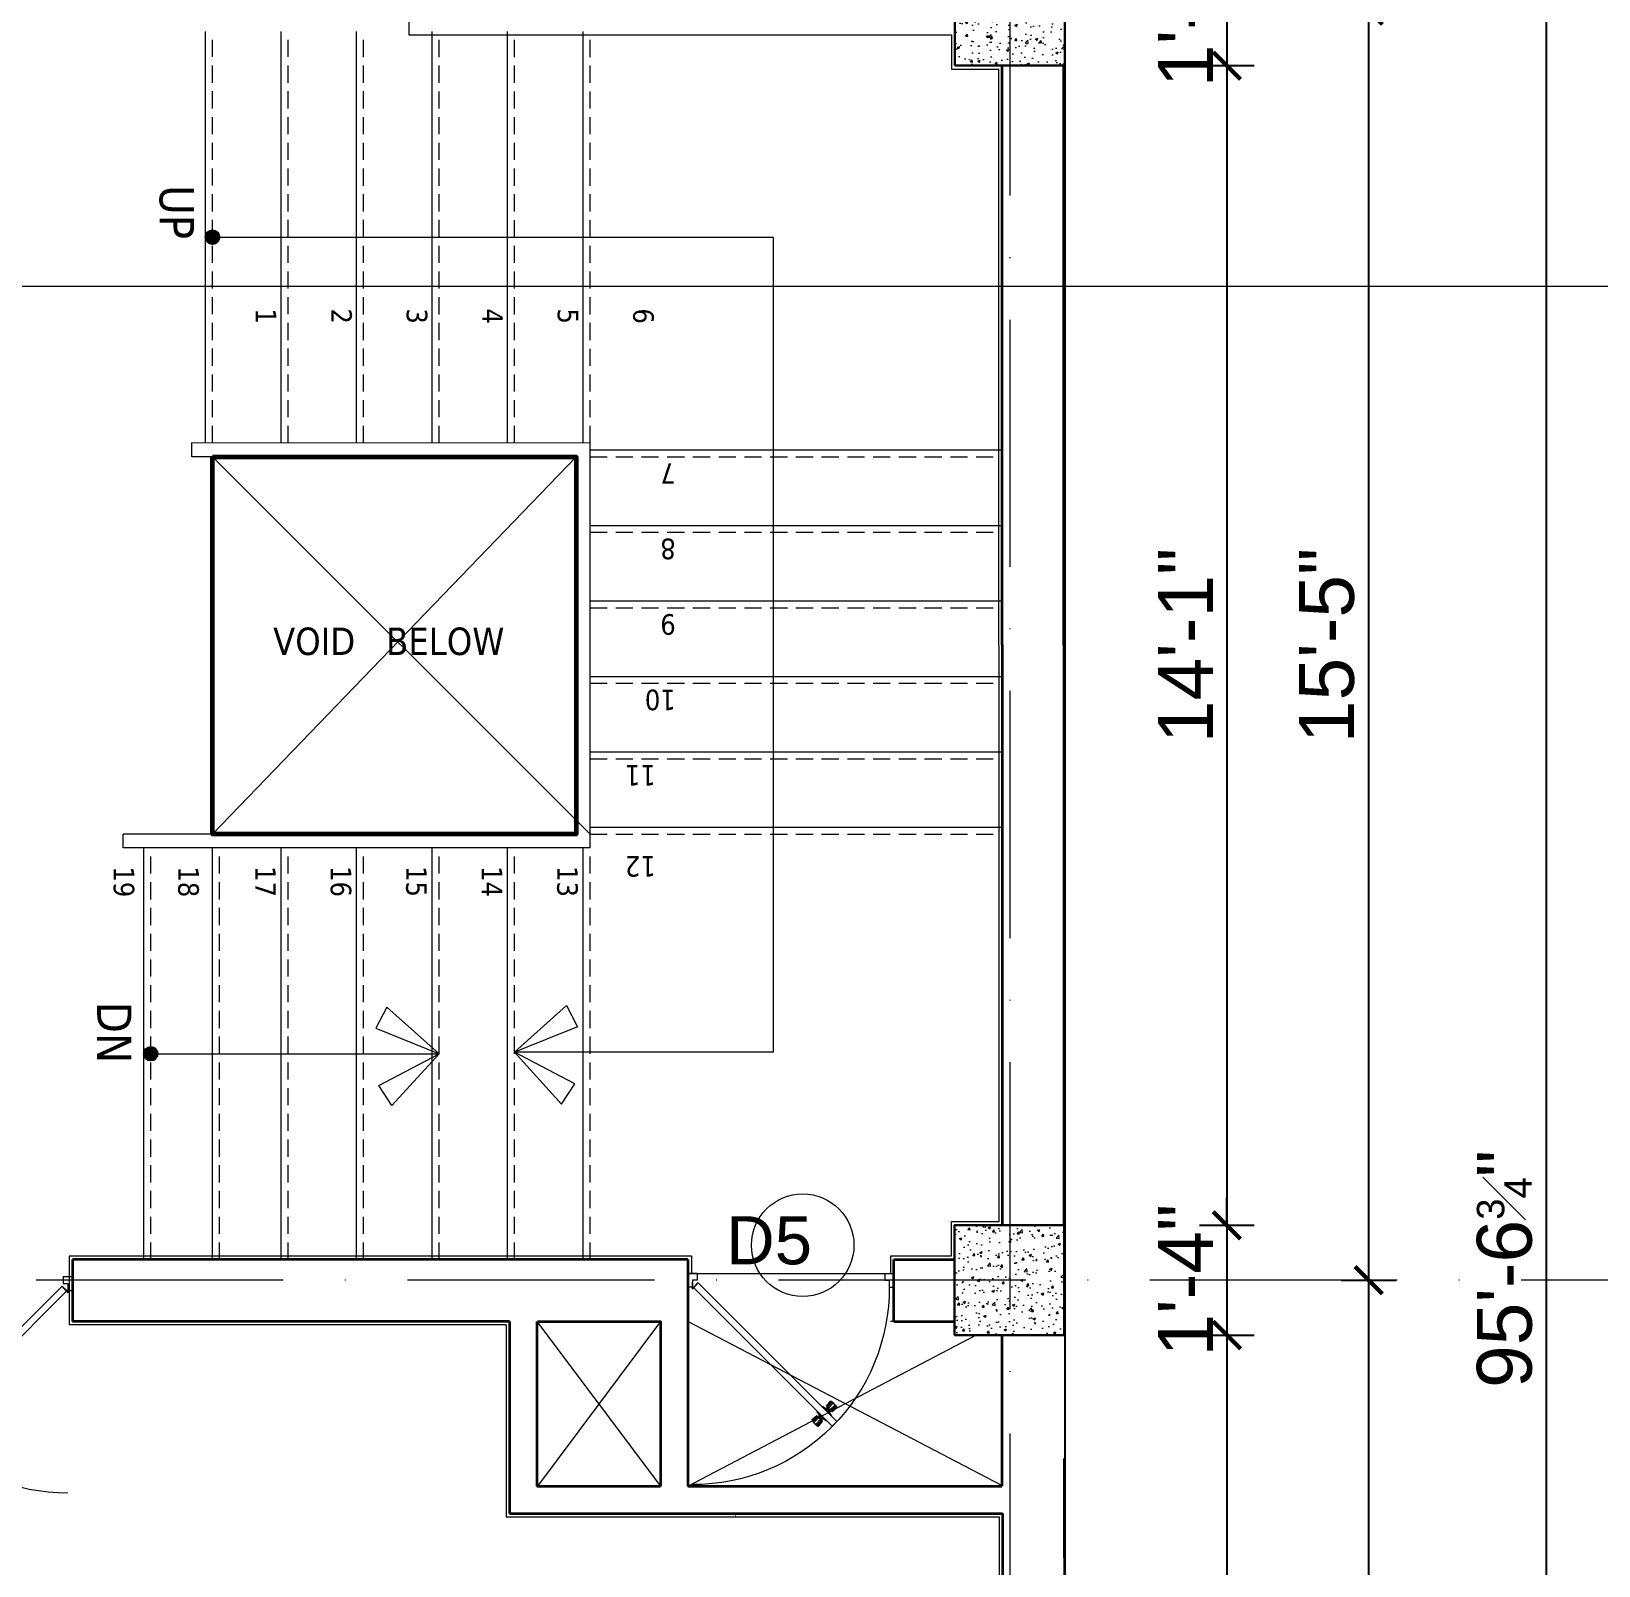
# Model space of a CAD drawing. Header units: inches. Extents: x 10755 to 33653, y -10992 to 10708.
# Drawn here: x 14086.9 to 14315.2, y 6625.2 to 6848.8 of the extents above; entities that cross this region are included whole.
import ezdxf

# ---------------------------------------------------------------- set-up
doc = ezdxf.new("R2010")
doc.units = ezdxf.units.IN
doc.header["$MEASUREMENT"] = 0
doc.linetypes.add('ACAD_ISO10W100', pattern=[18, 12, -3, 0, -3])
doc.linetypes.add('HIDDEN', pattern=[0.375, 0.25, -0.125])
for name, color, linetype, lineweight in [('arrow line', 54, 'Continuous', 9), ('centerline', 9, 'ACAD_ISO10W100', 5), ('col', 1, 'Continuous', 30), ('dim', 6, 'Continuous', 13), ('dimension center - 8', 134, 'Continuous', 13), ('dimension element- 8', 5, 'Continuous', 13), ('dimension inter - 8', 6, 'Continuous', 13), ('dimension overall - 8', 185, 'Continuous', 13), ('DIMINSION', 5, 'Continuous', 15), ('door', 15, 'Continuous', 18), ('hatch', 33, 'Continuous', 5), ('hatch 2', 8, 'Continuous', 13), ('hatch- rcc', 252, 'Continuous', 5), ('hatch1', 9, 'Continuous', 5), ('L1 furnitures', 252, 'Continuous', 9), ('Pillar', 11, 'Continuous', 25), ('PLASTER', 50, 'Continuous', 9), ('PUERTAS', 7, 'Continuous', 0), ('railing', 33, 'Continuous', 15), ('SECTION LINE1', 6, 'Continuous', 18), ('STAIRCASE', 143, 'Continuous', 15), ('title text 1', 113, 'Continuous', 25), ('tread hidden', 200, 'HIDDEN', 9), ('wall', 1, 'Continuous', 35)]:
    doc.layers.add(name, color=color, linetype=linetype, lineweight=lineweight)
doc.layers.get('dimension inter - 8').off()
doc.layers.get('DIMINSION').off()
doc.styles.add('Prajwal', font='stylu.ttf', dxfattribs={"height": 9})
doc.styles.get("Standard").update_dxf_attribs({"font": 'arial.ttf'})
doc.dimstyles.new('S8', dxfattribs={"dimscale": 8, "dimtxt": 1, "dimasz": 0.5, "dimexe": 0.5, "dimexo": 0.5, "dimgap": 0.25, "dimtad": 1, "dimzin": 3, "dimdsep": 46, "dimlunit": 4, "dimtxsty": 'Standard', "dimblk": 'ARCHTICK', "dimcen": 0, "dimclrd": 256, "dimclre": 256, "dimclrt": 6, "dimadec": 0, "dimazin": 0, "dimtfac": 0.5, "dimtix": 1, "dimtmove": 1, "dimatfit": 3, "dimfxl": 0.5, "dimfxlon": 1, "dimfrac": 1, "dimtolj": 1, "dimtzin": 0, "dimarcsym": 1})

# ---------------------------------------------------------------- blocks, each defined once
blk = doc.blocks.new('EWEWRTT')
at = {"layer": 'centerline', "ltscale": 3}
for p, q in [((176719.8, -3623.43), (176719.8, -4988.85)), ((176830.31, -4304.4), (176184.95, -4304.4))]:
    blk.add_line(p, q, dxfattribs=at)
blk = doc.blocks.new('ERWEWRTRT')
at = {"layer": 'SECTION LINE1', "linetype": 'Continuous', "ltscale": 30}
blk.add_line((176971.92, -4159.5), (177670.83, -4159.5), dxfattribs=at)
blk = doc.blocks.new('ETERWEWE')
at = {"layer": 'hatch- rcc', "linetype": 'Continuous', "ltscale": 30}
h = blk.add_hatch(dxfattribs=at)
h.set_pattern_fill('AR-CONC', color=256, scale=0.5, style=0)
h.set_pattern_definition([(50, (0, 0), (3.586300913, -0.313760675), [0.375, -4.125]), (355, (0, 0), (-0.69375667, 3.76096067), [0.3, -3.3]), (100.4514445, (0.299, -0.026), (2.89254423, 3.447199955), [0.31870096, -3.50571056]), (46.1842, (0, 1), (5.33620665, -0.8275964), [0.5625, -6.1875]), (96.6356355, (0.4447, 0.931), (4.67330973, 4.870593), [0.47805171, -5.2585688]), (351.184164, (0, 1), (4.67330973, 4.870593), [0.45, -4.95]), (21, (0.5, 0.75), (2.98453526, -2.013094453), [0.375, -4.125]), (326, (0.5, 0.75), (1.21657666, 3.625750225), [0.3, -3.3]), (71.4514447, (0.7487, 0.5822), (4.20111188, 1.612655764), [0.31870095, -3.50571056]), (37.5, (0, 0), (0.060799277, 1.664469269), [0, -3.26, 0, -3.35, 0, -3.3125]), (7.5, (0, 0), (1.315347687, 1.97205856), [0, -1.91, 0, -3.185, 0, -1.2625]), (327.5, (-1.115, 0), (2.669112181, -0.112774359), [0, -1.25, 0, -3.9, 0, -5.175]), (317.5, (-1.615, 0), (2.915930847, 0.50052491), [0, -1.625, 0, -2.59, 0, -3.675])])
h.paths.add_polyline_path([(159423.23, -3794.58), (159439.23, -3794.58), (159439.23, -3778.58), (159423.23, -3778.58)])
at = {"layer": 'col', "linetype": 'Continuous', "ltscale": 30}
blk.add_lwpolyline([(159423.23, -3794.58), (159423.23, -3778.58), (159439.23, -3778.58), (159439.23, -3794.58), (159423.23, -3794.58)], dxfattribs=at)
blk = doc.blocks.new('wewerrr')
at = {"layer": 'DIMINSION', "linetype": 'Continuous'}
for p in [(17288.57, -332.81), (17288.57, -332.81), (17288.49, -517.81), (17288.49, -517.81)]:
    blk.add_blockref('ETERWEWE', p, dxfattribs=at)
blk = doc.blocks.new('A$C03EF3246')
at = {"layer": 'arrow line'}
for q in [(-16.37, -1.02), (-1.99, -1.02)]:
    blk.add_line((-9.18, 6.21), q, dxfattribs=at)
for points in [[(-16.37, -1.02), (-13.34, -2.78), (-9.18, 6.21)], [(-1.99, -1.02), (-5.01, -2.78), (-9.18, 6.21)]]:
    blk.add_lwpolyline(points, dxfattribs=at)
blk = doc.blocks.new('2ft6in')
at = {"layer": 'PUERTAS', "color": 2}
for p, q in [((0.84, 2.1), (21.02, 22.28)), ((21.71, 21.6), (1.47, 1.37)), ((18.33, 21.76), (18.31, 21.77)), ((21.71, 21.6), (21.02, 22.28)), ((21.18, 18.9), (21.2, 18.89)), ((0, 2), (0, 0)), ((0.6, 2), (0, 2)), ((1.33, 0), (0, 0)), ((0.6, 1.26), (0.6, 2.04)), ((0.67, 1.26), (0.6, 1.26)), ((0.67, 1.26), (0.67, 2.01)), ((0.67, 1), (0.67, 1.26)), ((1.33, 1), (0.67, 1)), ((1.31, 1.53), (0.79, 2.06)), ((1.36, 1.58), (0.81, 2.12)), ((1.36, 1.58), (1.31, 1.53)), ((1.47, 1.37), (1.31, 1.53)), ((1.33, 0), (1.33, 1)), ((28.67, 0), (28.67, 1)), ((28.67, 1), (29.33, 1)), ((28.67, 0), (30, 0)), ((29.33, 1), (29.33, 2)), ((29.33, 2), (30, 2)), ((30, 0), (30, 2))]:
    blk.add_line(p, q, dxfattribs=at)
at = {"layer": 'PUERTAS', "color": 8}
for p, q in [((18.81, 20.78), (18.04, 21.4)), ((18.86, 20.83), (18.08, 21.46)), ((18.95, 20.92), (18.2, 21.58)), ((18.44, 21.9), (18.31, 21.77)), ((19.07, 21.03), (18.34, 21.72)), ((18.44, 21.9), (18.56, 22.02)), ((18.58, 22.01), (18.56, 22.02)), ((19.3, 21.26), (18.61, 22)), ((19.42, 21.38), (18.75, 22.14)), ((19.51, 21.48), (18.88, 22.26)), ((18.91, 20.27), (19.19, 20.69)), ((19.55, 21.53), (18.93, 22.3)), ((19.13, 20.8), (19.03, 20.9)), ((19.15, 20.82), (19.05, 20.92)), ((19.09, 20.44), (19.25, 20.76)), ((19.19, 20.87), (19.1, 20.96)), ((19.25, 20.93), (19.16, 21.02)), ((19.28, 20.63), (19.32, 20.83)), ((19.4, 21.08), (19.31, 21.17)), ((19.47, 21.15), (19.38, 21.24)), ((19.43, 20.78), (19.4, 20.9)), ((19.51, 21.19), (19.42, 21.28)), ((19.55, 20.91), (19.43, 20.94)), ((19.53, 21.21), (19.44, 21.3)), ((19.7, 21.06), (19.51, 21.01)), ((19.89, 21.24), (19.58, 21.08)), ((20.07, 21.42), (19.64, 21.15)), ((20.85, 20.64), (20.57, 20.22)), ((19.69, 19.49), (20.12, 19.76)), ((19.87, 19.67), (20.18, 19.83)), ((20.06, 19.85), (20.25, 19.9)), ((20.21, 20), (20.33, 19.97)), ((20.21, 19.38), (20.83, 18.61)), ((20.23, 19.7), (20.32, 19.61)), ((20.25, 19.72), (20.34, 19.63)), ((20.25, 19.43), (20.88, 18.65)), ((20.29, 19.76), (20.38, 19.67)), ((20.33, 20.13), (20.36, 20.01)), ((20.34, 19.53), (21, 18.77)), ((20.36, 19.83), (20.45, 19.74)), ((20.48, 20.28), (20.44, 20.08)), ((20.46, 19.64), (21.14, 18.91)), ((20.5, 19.98), (20.6, 19.89)), ((20.67, 20.47), (20.51, 20.15)), ((20.57, 20.04), (20.66, 19.95)), ((20.61, 20.09), (20.7, 19.99)), ((20.63, 20.11), (20.72, 20.01)), ((20.69, 19.87), (21.42, 19.19)), ((20.81, 19.99), (21.56, 19.33)), ((20.9, 20.08), (21.68, 19.45)), ((20.95, 20.13), (21.72, 19.51)), ((21.32, 19.01), (21.2, 18.89)), ((21.32, 19.01), (21.44, 19.14)), ((21.43, 19.15), (21.44, 19.14)), ((0, 0), (30, 0))]:
    blk.add_line(p, q, dxfattribs=at)
at = {"layer": 'PUERTAS', "color": 1}
for p, q in [((18.06, 21.44), (18.48, 21.86)), ((18.74, 20.79), (18.06, 21.34)), ((18.08, 21.51), (18.45, 21.88)), ((18.11, 21.49), (18.08, 21.51)), ((18.82, 22.25), (18.45, 21.88)), ((18.9, 22.28), (18.48, 21.86)), ((18.84, 22.23), (18.82, 22.25)), ((18.83, 20.8), (19.18, 21.15)), ((18.84, 20.21), (19.1, 20.6)), ((18.92, 20.89), (18.93, 20.88)), ((19.54, 21.59), (18.99, 22.27)), ((19.02, 20.88), (19.24, 21.1)), ((19.12, 20.8), (19.03, 20.89)), ((19.1, 20.7), (19.11, 20.69)), ((19.1, 20.6), (19.1, 20.6)), ((19.11, 20.79), (19.33, 21.01)), ((19.54, 21.5), (19.18, 21.15)), ((19.45, 21.31), (19.24, 21.1)), ((19.55, 21.22), (19.33, 21.01)), ((19.45, 21.41), (19.45, 21.41)), ((19.54, 21.22), (19.45, 21.31)), ((19.64, 21.23), (19.64, 21.23)), ((19.74, 21.24), (19.73, 21.23)), ((20.12, 21.49), (19.74, 21.24)), ((20.22, 21.48), (20.22, 21.49)), ((20.91, 20.7), (20.66, 20.31)), ((20.91, 20.8), (20.91, 20.79)), ((18.85, 20.11), (18.84, 20.12)), ((19.53, 19.43), (19.54, 19.42)), ((19.64, 19.42), (20.02, 19.67)), ((20.02, 19.67), (20.03, 19.68)), ((20.12, 19.68), (20.12, 19.68)), ((20.21, 19.69), (20.43, 19.9)), ((20.22, 19.41), (20.57, 19.76)), ((20.22, 19.69), (20.31, 19.6)), ((20.22, 19.32), (20.76, 18.64)), ((20.31, 19.6), (20.52, 19.81)), ((20.31, 19.5), (20.31, 19.5)), ((20.65, 20.12), (20.43, 19.9)), ((20.74, 20.03), (20.52, 19.81)), ((20.93, 20.11), (20.57, 19.76)), ((20.64, 20.11), (20.73, 20.02)), ((20.66, 20.31), (20.65, 20.31)), ((20.65, 20.21), (20.65, 20.22)), ((20.84, 20.02), (20.83, 20.03)), ((20.86, 18.63), (21.28, 19.05)), ((20.91, 18.68), (20.94, 18.66)), ((20.94, 18.66), (21.31, 19.03)), ((21.02, 20.12), (21.7, 19.57)), ((21.7, 19.47), (21.28, 19.05)), ((21.67, 19.4), (21.31, 19.03)), ((21.65, 19.42), (21.67, 19.4))]:
    blk.add_line(p, q, dxfattribs=at)
at = {"layer": 'PUERTAS', "color": 2}
for radius in [0.129, 0.0627]:
    blk.add_circle((0.68, 2.14), radius, dxfattribs=at)
at = {"layer": 'PUERTAS', "color": 8}
blk.add_arc((0.68, 2.14), 28.65, 359.7285, 90.0333, dxfattribs=at)
at = {"layer": 'PUERTAS', "color": 1}
for centre, start, end in [((18.78, 20.84), 231.0764, 315), ((18.94, 22.23), 38.9236, 135), ((18.97, 20.93), 225, 315), ((19.16, 20.74), 135, 219.7428), ((19.06, 20.65), 315, 39.7428), ((19.4, 21.36), 315, 45), ((19.49, 21.55), 315, 38.9236), ((19.6, 21.18), 50.2572, 135), ((19.68, 21.28), 230.2572, 315), ((20.17, 21.44), 45, 135), ((20.87, 20.75), 315, 45), ((18.89, 20.16), 135, 225), ((19.59, 19.47), 225, 315), ((20.07, 19.63), 50.2572, 135), ((20.16, 19.73), 230.2572, 315), ((20.27, 19.36), 135, 218.9236), ((20.35, 19.55), 135, 225), ((20.7, 20.26), 135, 219.7428), ((20.6, 20.17), 315, 39.7428), ((20.78, 19.98), 45, 135), ((20.82, 18.68), 218.9236, 315), ((20.98, 20.07), 51.0764, 135), ((21.65, 19.52), 315, 51.0764)]:
    blk.add_arc(centre, 0.0667, start, end, dxfattribs=at)
blk = doc.blocks.new('AEYRRR')
at = {"layer": 'door', "color": 2}
for p, q in [((190590.62, 10549.99), (190611.32, 10570.69)), ((190612.02, 10569.98), (190611.32, 10570.69)), ((190627.5, 10569.98), (190628.2, 10570.69)), ((190648.9, 10549.99), (190628.2, 10570.69)), ((190612.02, 10569.98), (190591.28, 10549.24)), ((190608.56, 10570.15), (190608.54, 10570.16)), ((190627.5, 10569.98), (190648.25, 10549.24)), ((190630.97, 10570.15), (190630.98, 10570.16)), ((190611.49, 10567.22), (190611.5, 10567.21)), ((190628.04, 10567.22), (190628.03, 10567.21)), ((190589.76, 10549.88), (190589.76, 10547.83)), ((190590.38, 10549.88), (190589.76, 10549.88)), ((190590.38, 10549.13), (190590.38, 10549.92)), ((190590.45, 10549.13), (190590.45, 10549.89)), ((190591.11, 10549.4), (190590.57, 10549.94)), ((190591.16, 10549.45), (190590.6, 10550.01)), ((190648.37, 10549.45), (190648.93, 10550.01)), ((190648.42, 10549.4), (190648.96, 10549.94)), ((190649.08, 10549.13), (190649.08, 10549.89)), ((190649.15, 10549.13), (190649.15, 10549.92)), ((190649.15, 10549.88), (190649.76, 10549.88)), ((190649.76, 10549.88), (190649.76, 10547.83)), ((190591.13, 10547.83), (190589.76, 10547.83)), ((190590.45, 10549.13), (190590.38, 10549.13)), ((190590.45, 10548.86), (190590.45, 10549.13)), ((190591.13, 10548.86), (190590.45, 10548.86)), ((190591.16, 10549.45), (190591.11, 10549.4)), ((190591.28, 10549.24), (190591.11, 10549.4)), ((190591.13, 10547.83), (190591.13, 10548.86)), ((190648.25, 10549.24), (190648.42, 10549.4)), ((190648.37, 10549.45), (190648.42, 10549.4)), ((190648.4, 10547.83), (190648.4, 10548.86)), ((190648.4, 10548.86), (190649.08, 10548.86)), ((190648.4, 10547.83), (190649.76, 10547.83)), ((190649.08, 10548.86), (190649.08, 10549.13)), ((190649.08, 10549.13), (190649.15, 10549.13))]:
    blk.add_line(p, q, dxfattribs=at)
at = {"layer": 'door', "color": 8}
for p, q in [((190608.67, 10570.29), (190608.8, 10570.42)), ((190608.81, 10570.4), (190608.8, 10570.42)), ((190609.55, 10569.64), (190608.85, 10570.39)), ((190609.67, 10569.76), (190609, 10570.53)), ((190609.77, 10569.86), (190609.12, 10570.66)), ((190609.81, 10569.91), (190609.18, 10570.7)), ((190629.71, 10569.91), (190630.35, 10570.7)), ((190629.76, 10569.86), (190630.41, 10570.66)), ((190629.85, 10569.76), (190630.53, 10570.53)), ((190629.97, 10569.64), (190630.68, 10570.39)), ((190630.71, 10570.4), (190630.73, 10570.42)), ((190630.86, 10570.29), (190630.73, 10570.42)), ((190609.05, 10569.15), (190608.26, 10569.78)), ((190609.1, 10569.19), (190608.3, 10569.84)), ((190609.2, 10569.29), (190608.43, 10569.96)), ((190608.67, 10570.29), (190608.54, 10570.16)), ((190609.32, 10569.4), (190608.57, 10570.11)), ((190609.16, 10568.62), (190609.44, 10569.06)), ((190609.38, 10569.17), (190609.28, 10569.26)), ((190609.4, 10569.19), (190609.3, 10569.28)), ((190609.34, 10568.8), (190609.51, 10569.12)), ((190609.44, 10569.23), (190609.35, 10569.33)), ((190609.51, 10569.3), (190609.41, 10569.39)), ((190609.53, 10568.99), (190609.58, 10569.19)), ((190609.66, 10569.45), (190609.57, 10569.55)), ((190609.73, 10569.52), (190609.63, 10569.61)), ((190609.69, 10569.15), (190609.65, 10569.27)), ((190609.77, 10569.56), (190609.68, 10569.66)), ((190609.81, 10569.27), (190609.69, 10569.31)), ((190609.79, 10569.58), (190609.7, 10569.68)), ((190609.97, 10569.43), (190609.77, 10569.38)), ((190610.16, 10569.62), (190609.84, 10569.45)), ((190610.34, 10569.8), (190609.9, 10569.52)), ((190609.96, 10567.82), (190610.39, 10568.1)), ((190610.14, 10568), (190610.46, 10568.17)), ((190610.33, 10568.19), (190610.53, 10568.24)), ((190610.48, 10568.35), (190610.61, 10568.32)), ((190610.53, 10568.06), (190610.62, 10567.96)), ((190610.57, 10568.1), (190610.67, 10568.01)), ((190610.61, 10568.48), (190610.64, 10568.35)), ((190610.64, 10568.17), (190610.73, 10568.08)), ((190610.77, 10568.63), (190610.72, 10568.43)), ((190610.96, 10568.82), (190610.79, 10568.5)), ((190610.79, 10568.32), (190610.89, 10568.23)), ((190611.14, 10569), (190610.86, 10568.57)), ((190610.86, 10568.39), (190610.95, 10568.29)), ((190610.9, 10568.43), (190611, 10568.34)), ((190610.92, 10568.45), (190611.02, 10568.36)), ((190610.98, 10568.21), (190611.73, 10567.51)), ((190611.1, 10568.34), (190611.87, 10567.66)), ((190611.2, 10568.43), (190612, 10567.78)), ((190611.25, 10568.48), (190612.04, 10567.84)), ((190628.28, 10568.48), (190627.49, 10567.84)), ((190628.33, 10568.43), (190627.53, 10567.78)), ((190628.43, 10568.34), (190627.65, 10567.66)), ((190628.55, 10568.21), (190627.8, 10567.51)), ((190628.39, 10569), (190628.67, 10568.57)), ((190628.61, 10568.45), (190628.51, 10568.36)), ((190628.63, 10568.43), (190628.53, 10568.34)), ((190628.57, 10568.82), (190628.73, 10568.5)), ((190628.67, 10568.39), (190628.57, 10568.29)), ((190628.74, 10568.32), (190628.64, 10568.23)), ((190628.76, 10568.63), (190628.81, 10568.43)), ((190628.89, 10568.17), (190628.79, 10568.08)), ((190628.96, 10568.1), (190628.86, 10568.01)), ((190628.91, 10568.48), (190628.88, 10568.35)), ((190629, 10568.06), (190628.91, 10567.96)), ((190629.04, 10568.35), (190628.92, 10568.32)), ((190629.2, 10568.19), (190629, 10568.24)), ((190629.39, 10568), (190629.07, 10568.17)), ((190629.57, 10567.82), (190629.13, 10568.1)), ((190629.19, 10569.8), (190629.62, 10569.52)), ((190629.37, 10569.62), (190629.69, 10569.45)), ((190629.56, 10569.43), (190629.76, 10569.38)), ((190629.71, 10569.27), (190629.84, 10569.31)), ((190629.73, 10569.58), (190629.83, 10569.68)), ((190629.76, 10569.56), (190629.85, 10569.66)), ((190629.8, 10569.52), (190629.89, 10569.61)), ((190629.84, 10569.15), (190629.87, 10569.27)), ((190629.87, 10569.45), (190629.96, 10569.55)), ((190630, 10568.99), (190629.95, 10569.19)), ((190630.02, 10569.3), (190630.11, 10569.39)), ((190630.19, 10568.8), (190630.02, 10569.12)), ((190630.09, 10569.23), (190630.18, 10569.33)), ((190630.37, 10568.62), (190630.09, 10569.06)), ((190630.13, 10569.19), (190630.22, 10569.28)), ((190630.15, 10569.17), (190630.25, 10569.26)), ((190630.21, 10569.4), (190630.96, 10570.11)), ((190630.33, 10569.29), (190631.1, 10569.96)), ((190630.42, 10569.19), (190631.23, 10569.84)), ((190630.48, 10569.15), (190631.27, 10569.78)), ((190630.86, 10570.29), (190630.98, 10570.16)), ((190610.48, 10567.71), (190611.12, 10566.92)), ((190610.51, 10568.04), (190610.6, 10567.94)), ((190610.53, 10567.76), (190611.18, 10566.96)), ((190610.62, 10567.86), (190611.3, 10567.09)), ((190610.74, 10567.98), (190611.45, 10567.23)), ((190611.63, 10567.33), (190611.5, 10567.21)), ((190611.63, 10567.33), (190611.75, 10567.46)), ((190611.74, 10567.47), (190611.75, 10567.46)), ((190627.79, 10567.47), (190627.77, 10567.46)), ((190627.9, 10567.33), (190627.77, 10567.46)), ((190627.9, 10567.33), (190628.03, 10567.21)), ((190628.78, 10567.98), (190628.08, 10567.23)), ((190628.9, 10567.86), (190628.22, 10567.09)), ((190629, 10567.76), (190628.35, 10566.96)), ((190629.04, 10567.71), (190628.41, 10566.92)), ((190629.02, 10568.04), (190628.93, 10567.94))]:
    blk.add_line(p, q, dxfattribs=at)
at = {"layer": 'door', "color": 1}
for p, q in [((190609.06, 10570.65), (190608.69, 10570.27)), ((190609.14, 10570.68), (190608.71, 10570.25)), ((190609.09, 10570.63), (190609.06, 10570.65)), ((190609.8, 10569.98), (190609.24, 10570.67)), ((190629.72, 10569.98), (190630.29, 10570.67)), ((190630.39, 10570.68), (190630.82, 10570.25)), ((190630.44, 10570.63), (190630.46, 10570.65)), ((190630.46, 10570.65), (190630.84, 10570.27)), ((190608.28, 10569.82), (190608.71, 10570.25)), ((190608.98, 10569.16), (190608.29, 10569.72)), ((190608.31, 10569.9), (190608.69, 10570.27)), ((190608.33, 10569.87), (190608.31, 10569.9)), ((190609.07, 10569.16), (190609.44, 10569.52)), ((190609.09, 10568.56), (190609.35, 10568.96)), ((190609.09, 10568.46), (190609.09, 10568.46)), ((190609.17, 10569.25), (190609.17, 10569.25)), ((190609.27, 10569.25), (190609.49, 10569.47)), ((190609.37, 10569.16), (190609.27, 10569.26)), ((190609.35, 10568.96), (190609.35, 10568.96)), ((190609.36, 10569.15), (190609.59, 10569.37)), ((190609.36, 10569.06), (190609.36, 10569.05)), ((190609.8, 10569.89), (190609.44, 10569.52)), ((190609.71, 10569.69), (190609.49, 10569.47)), ((190609.81, 10569.6), (190609.59, 10569.37)), ((190609.8, 10569.59), (190609.7, 10569.69)), ((190609.71, 10569.79), (190609.71, 10569.79)), ((190609.9, 10569.6), (190609.91, 10569.6)), ((190610.4, 10569.87), (190610, 10569.61)), ((190610, 10569.61), (190610, 10569.61)), ((190610.49, 10568.02), (190610.71, 10568.25)), ((190610.5, 10569.87), (190610.5, 10569.87)), ((190610.5, 10567.73), (190610.86, 10568.1)), ((190610.59, 10567.93), (190610.81, 10568.15)), ((190610.94, 10568.47), (190610.71, 10568.25)), ((190611.03, 10568.37), (190610.81, 10568.15)), ((190611.23, 10568.46), (190610.86, 10568.1)), ((190610.93, 10568.46), (190611.02, 10568.37)), ((190610.95, 10568.66), (190610.94, 10568.66)), ((190610.94, 10568.56), (190610.94, 10568.57)), ((190611.21, 10569.06), (190610.95, 10568.66)), ((190611.13, 10568.37), (190611.13, 10568.37)), ((190611.2, 10569.16), (190611.21, 10569.16)), ((190611.32, 10568.46), (190612.01, 10567.9)), ((190628.21, 10568.46), (190627.52, 10567.9)), ((190628.3, 10568.46), (190628.66, 10568.1)), ((190628.32, 10569.16), (190628.32, 10569.16)), ((190628.32, 10569.06), (190628.58, 10568.66)), ((190628.4, 10568.37), (190628.4, 10568.37)), ((190628.6, 10568.46), (190628.5, 10568.37)), ((190628.5, 10568.37), (190628.72, 10568.15)), ((190628.58, 10568.66), (190628.58, 10568.66)), ((190628.58, 10568.56), (190628.59, 10568.57)), ((190628.59, 10568.47), (190628.81, 10568.25)), ((190629.03, 10567.73), (190628.66, 10568.1)), ((190628.94, 10567.93), (190628.72, 10568.15)), ((190629.04, 10568.02), (190628.81, 10568.25)), ((190629.02, 10569.87), (190629.03, 10569.87)), ((190629.13, 10569.87), (190629.52, 10569.61)), ((190629.52, 10569.61), (190629.53, 10569.61)), ((190629.63, 10569.6), (190629.62, 10569.6)), ((190629.72, 10569.6), (190629.94, 10569.37)), ((190629.73, 10569.89), (190630.09, 10569.52)), ((190629.73, 10569.59), (190629.82, 10569.69)), ((190629.82, 10569.79), (190629.82, 10569.79)), ((190629.82, 10569.69), (190630.04, 10569.47)), ((190630.17, 10569.15), (190629.94, 10569.37)), ((190630.26, 10569.25), (190630.04, 10569.47)), ((190630.45, 10569.16), (190630.09, 10569.52)), ((190630.16, 10569.16), (190630.25, 10569.26)), ((190630.17, 10569.06), (190630.17, 10569.05)), ((190630.18, 10568.96), (190630.17, 10568.96)), ((190630.44, 10568.56), (190630.18, 10568.96)), ((190630.36, 10569.25), (190630.36, 10569.25)), ((190630.43, 10568.46), (190630.44, 10568.46)), ((190630.55, 10569.16), (190631.24, 10569.72)), ((190631.25, 10569.82), (190630.82, 10570.25)), ((190631.22, 10569.9), (190630.84, 10570.27)), ((190631.19, 10569.87), (190631.22, 10569.9)), ((190609.8, 10567.76), (190609.8, 10567.75)), ((190609.9, 10567.75), (190610.3, 10568.01)), ((190610.3, 10568.01), (190610.3, 10568.02)), ((190610.4, 10568.02), (190610.39, 10568.02)), ((190610.5, 10568.03), (190610.59, 10567.94)), ((190610.5, 10567.64), (190611.06, 10566.95)), ((190610.59, 10567.83), (190610.59, 10567.83)), ((190611.16, 10566.94), (190611.59, 10567.37)), ((190611.21, 10566.99), (190611.24, 10566.97)), ((190611.24, 10566.97), (190611.61, 10567.35)), ((190612.02, 10567.8), (190611.59, 10567.37)), ((190611.99, 10567.72), (190611.61, 10567.35)), ((190611.97, 10567.75), (190611.99, 10567.72)), ((190627.51, 10567.8), (190627.94, 10567.37)), ((190627.56, 10567.75), (190627.54, 10567.72)), ((190627.54, 10567.72), (190627.91, 10567.35)), ((190628.29, 10566.97), (190627.91, 10567.35)), ((190628.37, 10566.94), (190627.94, 10567.37)), ((190628.32, 10566.99), (190628.29, 10566.97)), ((190629.03, 10567.64), (190628.47, 10566.95)), ((190629.03, 10568.03), (190628.93, 10567.94)), ((190628.93, 10567.83), (190628.94, 10567.83)), ((190629.13, 10568.02), (190629.13, 10568.02)), ((190629.23, 10568.01), (190629.23, 10568.02)), ((190629.63, 10567.75), (190629.23, 10568.01)), ((190629.73, 10567.76), (190629.72, 10567.75))]:
    blk.add_line(p, q, dxfattribs=at)
at = {"layer": 'door', "color": 2}
for centre, radius in [((190590.46, 10550.02), 0.133), ((190590.46, 10550.02), 0.0643), ((190649.06, 10550.02), 0.133), ((190649.06, 10550.02), 0.0643)]:
    blk.add_circle(centre, radius, dxfattribs=at)
at = {"layer": 'door', "color": 8}
for centre, start, end in [((190590.46, 10550.02), 4.2752, 90.0333), ((190649.06, 10550.02), 89.9667, 175.7248)]:
    blk.add_arc(centre, 29.38, start, end, dxfattribs=at)
at = {"layer": 'door', "color": 1}
for centre, start, end in [((190609.19, 10570.63), 38.9236, 135), ((190630.34, 10570.63), 45, 141.0764), ((190609.02, 10569.21), 231.0764, 315), ((190609.14, 10568.51), 135, 225), ((190609.22, 10569.3), 225, 315), ((190609.41, 10569.1), 135, 219.7428), ((190609.31, 10569.01), 315, 39.7428), ((190609.66, 10569.74), 315, 45), ((190609.75, 10569.94), 315, 38.9236), ((190609.86, 10569.55), 50.2572, 135), ((190609.95, 10569.65), 230.2572, 315), ((190610.45, 10569.82), 45, 135), ((190610.99, 10568.61), 135, 219.7428), ((190610.89, 10568.52), 315, 39.7428), ((190611.08, 10568.32), 45, 135), ((190611.16, 10569.11), 315, 45), ((190611.27, 10568.41), 51.0764, 135), ((190628.25, 10568.41), 45, 128.9236), ((190628.36, 10569.11), 135, 225), ((190628.45, 10568.32), 45, 135), ((190628.64, 10568.52), 140.2572, 225), ((190628.53, 10568.61), 320.2572, 45), ((190629.08, 10569.82), 45, 135), ((190629.58, 10569.65), 225, 309.7428), ((190629.67, 10569.55), 45, 129.7428), ((190629.78, 10569.94), 141.0764, 225), ((190629.87, 10569.74), 135, 225), ((190630.22, 10569.01), 140.2572, 225), ((190630.12, 10569.1), 320.2572, 45), ((190630.31, 10569.3), 225, 315), ((190630.39, 10568.51), 315, 45), ((190630.5, 10569.21), 225, 308.9236), ((190609.85, 10567.8), 225, 315), ((190610.35, 10567.97), 50.2572, 135), ((190610.44, 10568.07), 230.2572, 315), ((190610.55, 10567.69), 135, 218.9236), ((190610.64, 10567.88), 135, 225), ((190611.11, 10566.99), 218.9236, 315), ((190611.97, 10567.85), 315, 51.0764), ((190627.56, 10567.85), 128.9236, 225), ((190628.42, 10566.99), 225, 321.0764), ((190628.89, 10567.88), 315, 45), ((190628.98, 10567.69), 321.0764, 45), ((190629.09, 10568.07), 225, 309.7428), ((190629.18, 10567.97), 45, 129.7428), ((190629.68, 10567.8), 225, 315)]:
    blk.add_arc(centre, 0.0684, start, end, dxfattribs=at)
blk = doc.blocks.new('2')
at = {"layer": 'PLASTER'}
for p, q in [((14227.89, 6675.32), (14227.85, 6843.32)), ((14092.4, 6670.31), (14092.4, 6660.31)), ((14183.07, 6670.31), (14092.4, 6670.31)), ((14183.07, 6670.31), (14183.07, 6667.82)), ((14156.07, 6660.31), (14092.4, 6660.31)), ((14156.07, 6660.31), (14156.07, 6632.32)), ((14212.57, 6660.82), (14212.07, 6660.82)), ((14156.07, 6632.32), (14227.9, 6632.32)), ((14227.9, 6632.32), (14227.96, 6435.32))]:
    blk.add_line(p, q, dxfattribs=at)
for points in [[(14151.38, 6868.57), (14141.88, 6868.57), (14141.88, 6848.32), (14220.96, 6848.32), (14220.96, 6843.32), (14227.85, 6843.32)], [(14227.89, 6675.32), (14220.89, 6675.32), (14220.89, 6670.32), (14212.07, 6670.32), (14212.07, 6667.82)]]:
    blk.add_lwpolyline(points, dxfattribs=at)
blk = doc.blocks.new('_ArchTick')
at = {"color": 0, "const_width": 0.15}
blk.add_lwpolyline([(-0.5, -0.5), (0.5, 0.5)], dxfattribs=at)
blk = doc.blocks.new('*D668')
at = {"layer": 'Defpoints', "color": 0, "transparency": 16777216}
for p in [(14237.46, 6859.82), (14237.46, 6843.82), (14261.08, 6843.82)]:
    blk.add_point(p, dxfattribs=at)
at = {"layer": 'dimension element- 8', "lineweight": -2, "transparency": 16777216}
for p, q in [((14261.08, 6859.82), (14261.08, 6863.82)), ((14257.08, 6859.82), (14265.08, 6859.82)), ((14261.08, 6859.82), (14261.08, 6843.82)), ((14257.08, 6843.82), (14265.08, 6843.82)), ((14261.08, 6843.82), (14261.08, 6839.82))]:
    blk.add_line(p, q, dxfattribs=at)
at = {"layer": 'dimension element- 8', "lineweight": -2, "transparency": 16777216, "xscale": 4, "yscale": 4, "zscale": 4}
for p, rotation in [((14261.08, 6859.82), 270), ((14261.08, 6843.82), 90)]:
    blk.add_blockref('_ArchTick', p, dxfattribs=dict(at, rotation=rotation))
at = {"layer": 'dimension element- 8', "color": 6, "transparency": 16777216, "insert": (14255.07, 6851.82), "char_height": 8, "attachment_point": 5, "rotation": 90}
blk.add_mtext('\\A1;1\'-4"', dxfattribs=at)
blk = doc.blocks.new('*D669')
at = {"layer": 'Defpoints', "color": 0, "transparency": 16777216}
for p in [(14237.46, 6843.82), (14237.39, 6674.82), (14261.08, 6674.82)]:
    blk.add_point(p, dxfattribs=at)
at = {"layer": 'dimension element- 8', "lineweight": -2, "transparency": 16777216}
for p, q in [((14257.08, 6843.82), (14265.08, 6843.82)), ((14261.08, 6843.82), (14261.08, 6674.82)), ((14257.08, 6674.82), (14265.08, 6674.82))]:
    blk.add_line(p, q, dxfattribs=at)
at = {"layer": 'dimension element- 8', "lineweight": -2, "transparency": 16777216, "xscale": 4, "yscale": 4, "zscale": 4}
for p, rotation in [((14261.08, 6843.82), 90), ((14261.08, 6674.82), 270)]:
    blk.add_blockref('_ArchTick', p, dxfattribs=dict(at, rotation=rotation))
at = {"layer": 'dimension element- 8', "color": 6, "transparency": 16777216, "insert": (14255.07, 6759.32), "char_height": 8, "attachment_point": 5, "rotation": 90}
blk.add_mtext('\\A1;14\'-1"', dxfattribs=at)
blk = doc.blocks.new('*D670')
at = {"layer": 'Defpoints', "color": 0, "transparency": 16777216}
for p in [(14237.39, 6674.82), (14237.39, 6658.82), (14261.08, 6658.82)]:
    blk.add_point(p, dxfattribs=at)
at = {"layer": 'dimension element- 8', "lineweight": -2, "transparency": 16777216}
for p, q in [((14261.08, 6674.82), (14261.08, 6678.82)), ((14257.08, 6674.82), (14265.08, 6674.82)), ((14261.08, 6674.82), (14261.08, 6658.82)), ((14257.08, 6658.82), (14265.08, 6658.82)), ((14261.08, 6658.82), (14261.08, 6654.82))]:
    blk.add_line(p, q, dxfattribs=at)
at = {"layer": 'dimension element- 8', "lineweight": -2, "transparency": 16777216, "xscale": 4, "yscale": 4, "zscale": 4}
for p, rotation in [((14261.08, 6674.82), 270), ((14261.08, 6658.82), 90)]:
    blk.add_blockref('_ArchTick', p, dxfattribs=dict(at, rotation=rotation))
at = {"layer": 'dimension element- 8', "color": 6, "transparency": 16777216, "insert": (14255.07, 6666.82), "char_height": 8, "attachment_point": 5, "rotation": 90}
blk.add_mtext('\\A1;1\'-4"', dxfattribs=at)
blk = doc.blocks.new('*D671')
at = {"layer": 'Defpoints', "color": 0, "transparency": 16777216}
for p in [(14237.39, 6658.82), (14237.46, 6434.82), (14261.08, 6434.82)]:
    blk.add_point(p, dxfattribs=at)
at = {"layer": 'dimension element- 8', "lineweight": -2, "transparency": 16777216}
for p, q in [((14257.08, 6658.82), (14265.08, 6658.82)), ((14261.08, 6658.82), (14261.08, 6434.82)), ((14257.08, 6434.82), (14265.08, 6434.82))]:
    blk.add_line(p, q, dxfattribs=at)
at = {"layer": 'dimension element- 8', "lineweight": -2, "transparency": 16777216, "xscale": 4, "yscale": 4, "zscale": 4}
for p, rotation in [((14261.08, 6658.82), 90), ((14261.08, 6434.82), 270)]:
    blk.add_blockref('_ArchTick', p, dxfattribs=dict(at, rotation=rotation))
at = {"layer": 'dimension element- 8', "color": 6, "transparency": 16777216, "insert": (14255, 6546.82), "char_height": 8, "attachment_point": 5, "rotation": 90}
blk.add_mtext('\\A1;18\'-8"', dxfattribs=at)
blk = doc.blocks.new('*D1392')
at = {"layer": 'Defpoints', "color": 0, "transparency": 16777216}
for p in [(14240.43, 6851.82), (14240.43, 6666.82), (14281.74, 6666.82)]:
    blk.add_point(p, dxfattribs=at)
at = {"layer": 'dimension center - 8', "lineweight": -2, "transparency": 16777216}
for p, q in [((14277.74, 6851.82), (14285.74, 6851.82)), ((14281.74, 6851.82), (14281.74, 6666.82)), ((14277.74, 6666.82), (14285.74, 6666.82))]:
    blk.add_line(p, q, dxfattribs=at)
at = {"layer": 'dimension center - 8', "lineweight": -2, "transparency": 16777216, "xscale": 4, "yscale": 4, "zscale": 4}
for p, rotation in [((14281.74, 6851.82), 90), ((14281.74, 6666.82), 270)]:
    blk.add_blockref('_ArchTick', p, dxfattribs=dict(at, rotation=rotation))
at = {"layer": 'dimension center - 8', "color": 6, "transparency": 16777216, "insert": (14275.65, 6759.32), "char_height": 8, "attachment_point": 5, "rotation": 90}
blk.add_mtext('\\A1;15\'-5"', dxfattribs=at)
blk = doc.blocks.new('*D1393')
at = {"layer": 'Defpoints', "color": 0, "transparency": 16777216}
for p in [(14240.43, 6666.82), (14240.43, 6426.82), (14281.74, 6426.82)]:
    blk.add_point(p, dxfattribs=at)
at = {"layer": 'dimension center - 8', "lineweight": -2, "transparency": 16777216}
for p, q in [((14277.74, 6666.82), (14285.74, 6666.82)), ((14281.74, 6666.82), (14281.74, 6426.82)), ((14277.74, 6426.82), (14285.74, 6426.82))]:
    blk.add_line(p, q, dxfattribs=at)
at = {"layer": 'dimension center - 8', "lineweight": -2, "transparency": 16777216, "xscale": 4, "yscale": 4, "zscale": 4}
for p, rotation in [((14281.74, 6666.82), 90), ((14281.74, 6426.82), 270)]:
    blk.add_blockref('_ArchTick', p, dxfattribs=dict(at, rotation=rotation))
at = {"layer": 'dimension center - 8', "color": 6, "transparency": 16777216, "insert": (14275.65, 6546.82), "char_height": 8, "attachment_point": 5, "rotation": 90}
blk.add_mtext('\\A1;20\'-0"', dxfattribs=at)
blk = doc.blocks.new('*D1395')
at = {"layer": 'Defpoints', "color": 0, "transparency": 16777216}
for p in [(14237.47, 7241.82), (14307.67, 7241.82), (14237.46, 6095.11)]:
    blk.add_point(p, dxfattribs=at)
at = {"layer": 'dimension overall - 8', "lineweight": -2, "transparency": 16777216}
for p, q in [((14303.67, 7241.82), (14311.67, 7241.82)), ((14307.67, 6095.11), (14307.67, 7241.82)), ((14303.67, 6095.11), (14311.67, 6095.11))]:
    blk.add_line(p, q, dxfattribs=at)
at = {"layer": 'dimension overall - 8', "lineweight": -2, "transparency": 16777216, "xscale": 4, "yscale": 4, "zscale": 4}
for p, rotation in [((14307.67, 7241.82), 90), ((14307.67, 6095.11), 270)]:
    blk.add_blockref('_ArchTick', p, dxfattribs=dict(at, rotation=rotation))
at = {"layer": 'dimension overall - 8', "color": 6, "transparency": 16777216, "insert": (14301.56, 6668.46), "char_height": 8, "attachment_point": 5, "rotation": 90}
blk.add_mtext('\\A1;95\'-6{\\H0.500000x;\\S3#4;}"', dxfattribs=at)
blk = doc.blocks.new('*D3627')
at = {"layer": 'Defpoints', "color": 0, "transparency": 16777216}
for p in [(31969.25, 7241.82), (11281.95, 6632.82), (31991.14, 6632.82)]:
    blk.add_point(p, dxfattribs=at)
at = {"layer": 'dim', "lineweight": -2, "transparency": 16777216}
for p, q in [((31987.14, 7241.82), (31995.14, 7241.82)), ((31991.14, 7241.82), (31991.14, 6632.82)), ((31987.14, 6632.82), (31995.14, 6632.82))]:
    blk.add_line(p, q, dxfattribs=at)
at = {"layer": 'dim', "lineweight": -2, "transparency": 16777216, "xscale": 4, "yscale": 4, "zscale": 4}
for p, rotation in [((31991.14, 7241.82), 90), ((31991.14, 6632.82), 270)]:
    blk.add_blockref('_ArchTick', p, dxfattribs=dict(at, rotation=rotation))
at = {"layer": 'dim', "color": 6, "transparency": 16777216, "insert": (31985.05, 6937.32), "char_height": 8, "attachment_point": 5, "rotation": 90}
blk.add_mtext('\\A1;50\'-9"', dxfattribs=at)

msp = doc.modelspace()

# ---------------------------------------------------------------- hatches: boundary and pattern name
at = {"layer": 'Pillar', "ltscale": 100}
h = msp.add_hatch(color=256, dxfattribs=at)
edge = h.paths.add_edge_path()
edge.add_ellipse((14113.293, 6818.828), major_axis=(0.707, 0.707), ratio=1, start_angle=315, end_angle=495)
edge.add_ellipse((14113.293, 6818.828), major_axis=(0.707, 0.707), ratio=1, start_angle=135, end_angle=315)
h = msp.add_hatch(color=256, dxfattribs=at)
edge = h.paths.add_edge_path()
edge.add_ellipse((14113.293, 6818.826), major_axis=(0.707, 0.707), ratio=1, start_angle=135, end_angle=495)
h = msp.add_hatch(color=256, dxfattribs=at)
edge = h.paths.add_edge_path()
edge.add_ellipse((14104.293, 6699.821), major_axis=(0.707, 0.707), ratio=1, start_angle=315, end_angle=495)
edge.add_ellipse((14104.293, 6699.821), major_axis=(0.707, 0.707), ratio=1, start_angle=135, end_angle=315)
h = msp.add_hatch(color=256, dxfattribs=at)
edge = h.paths.add_edge_path()
edge.add_ellipse((14104.293, 6699.819), major_axis=(0.707, 0.707), ratio=1, start_angle=135, end_angle=495)

# ---------------------------------------------------------------- linework, layer by layer
msp.add_arc((14189.353, 6632.26), 0.198, 53.30244, 66.05626)
at = {"layer": 'arrow line'}
for p, q in [((14113.293, 6818.826), (14194.998, 6818.826)), ((14194.998, 6818.826), (14194.998, 6700.047)), ((14104.293, 6699.819), (14146.293, 6699.819)), ((14194.998, 6700.047), (14157.293, 6700.047))]:
    msp.add_line(p, q, dxfattribs=at)
at = {"layer": 'Defpoints'}
msp.add_lwpolyline([(13819.518, 7285.819), (14010.517, 7285.819), (14010.517, 7225.819), (14237.467, 7225.819), (14237.467, 7225.819), (14237.467, 6130.819), (13819.518, 6130.819), (13819.518, 7285.819)], dxfattribs=at)
at = {"layer": 'hatch', "linetype": 'Continuous', "ltscale": 30}
for p, q in [((14160.567, 6660.808), (14178.567, 6636.819)), ((14178.567, 6660.82), (14160.65, 6636.819)), ((14228.307, 6636.903), (14182.567, 6660.819)), ((14182.567, 6636.819), (14224.503, 6658.819))]:
    msp.add_line(p, q, dxfattribs=at)
at = {"layer": 'hatch 2', "ltscale": 30}
msp.add_circle((14199.281, 6671.92), 7.47, dxfattribs=at)
at = {"layer": 'hatch1', "linetype": 'Continuous', "ltscale": 30}
for p, q in [((14113.298, 6786.833), (14113.28, 6731.797)), ((14166.293, 6786.82), (14113.28, 6731.797)), ((14168.293, 6731.819), (14113.298, 6786.834))]:
    msp.add_line(p, q, dxfattribs=at)
at = {"layer": 'L1 furnitures', "color": 7, "linetype": 'Continuous', "ltscale": 30}
msp.add_line((14204.307, 6636.903), (14228.307, 6636.903), dxfattribs=at)
at = {"layer": 'Pillar', "ltscale": 100}
for centre in [(14113.293, 6818.826), (14104.293, 6699.819)]:
    msp.add_circle(centre, 1, dxfattribs=at)
at = {"layer": 'railing', "linetype": 'Continuous', "ltscale": 30}
for p, q in [((14110.293, 6786.834), (14110.293, 6788.834)), ((14168.293, 6788.819), (14110.293, 6788.834)), ((14166.293, 6786.819), (14110.293, 6786.834)), ((14166.293, 6731.819), (14166.293, 6786.819)), ((14168.293, 6729.819), (14168.293, 6788.819)), ((14166.293, 6731.819), (14100.293, 6731.819)), ((14100.293, 6729.819), (14100.293, 6731.819)), ((14168.293, 6729.819), (14100.293, 6729.819))]:
    msp.add_line(p, q, dxfattribs=at)
at = {"layer": 'STAIRCASE', "linetype": 'Continuous', "ltscale": 30}
for p, q in [((14112.293, 6788.833), (14112.293, 6848.819)), ((14123.293, 6788.83), (14123.293, 6848.819)), ((14134.293, 6788.827), (14134.293, 6848.819)), ((14145.293, 6788.825), (14145.293, 6848.819)), ((14156.293, 6788.822), (14156.293, 6848.819)), ((14167.293, 6788.819), (14167.293, 6848.819)), ((14157.293, 6786.82), (14157.293, 6786.822)), ((14168.293, 6787.819), (14228.293, 6787.819)), ((14168.293, 6776.819), (14228.293, 6776.819)), ((14168.293, 6765.819), (14228.293, 6765.819)), ((14168.293, 6754.819), (14228.293, 6754.819)), ((14168.293, 6743.819), (14228.293, 6743.819)), ((14113.293, 6731.81), (14113.293, 6731.82)), ((14124.293, 6731.819), (14124.293, 6731.82)), ((14135.293, 6731.819), (14135.293, 6731.82)), ((14146.293, 6731.819), (14146.293, 6731.82)), ((14157.293, 6731.819), (14157.293, 6731.82)), ((14168.293, 6732.819), (14228.293, 6732.819)), ((14103.293, 6669.819), (14103.293, 6729.819)), ((14113.293, 6669.819), (14113.293, 6729.819)), ((14123.293, 6669.819), (14123.293, 6729.819)), ((14134.293, 6669.819), (14134.293, 6729.819)), ((14145.293, 6669.819), (14145.293, 6729.819)), ((14156.293, 6669.819), (14156.293, 6729.819)), ((14167.293, 6669.819), (14167.293, 6729.819)), ((14167.491, 6669.819), (14167.57, 6669.819))]:
    msp.add_line(p, q, dxfattribs=at)
at = {"layer": 'tread hidden', "ltscale": 10}
for p, q in [((14113.293, 6788.833), (14113.293, 6848.819)), ((14124.293, 6788.83), (14124.293, 6848.819)), ((14135.293, 6788.827), (14135.293, 6848.819)), ((14146.293, 6788.825), (14146.293, 6848.819)), ((14157.293, 6788.822), (14157.293, 6848.819)), ((14168.293, 6788.819), (14168.293, 6848.819)), ((14168.293, 6786.819), (14228.293, 6786.819)), ((14168.293, 6775.819), (14228.293, 6775.819)), ((14168.293, 6764.819), (14228.293, 6764.819)), ((14168.293, 6753.819), (14228.293, 6753.819)), ((14168.293, 6742.819), (14228.293, 6742.819)), ((14168.293, 6731.819), (14228.293, 6731.819)), ((14104.293, 6669.819), (14104.293, 6729.819)), ((14114.293, 6669.819), (14114.293, 6729.819)), ((14124.293, 6669.819), (14124.293, 6729.819)), ((14135.293, 6669.819), (14135.293, 6729.819)), ((14146.293, 6669.819), (14146.293, 6729.819)), ((14157.293, 6669.819), (14157.293, 6729.819)), ((14168.293, 6669.819), (14168.293, 6729.819))]:
    msp.add_line(p, q, dxfattribs=at)
at = {"layer": 'wall', "linetype": 'Continuous', "ltscale": 30}
for p, q in [((14228.386, 6674.817), (14228.351, 6843.817)), ((14228.386, 6675.108), (14228.351, 6843.817)), ((14237.386, 6674.819), (14237.351, 6843.819)), ((14237.386, 6675.11), (14237.357, 6844.11)), ((14141.293, 6669.819), (14092.899, 6669.819)), ((14092.899, 6669.819), (14092.899, 6660.819)), ((14092.899, 6669.815), (14092.899, 6660.815)), ((14182.567, 6669.815), (14092.899, 6669.815)), ((14182.567, 6669.815), (14182.567, 6636.819)), ((14212.567, 6660.819), (14212.567, 6669.819)), ((14212.567, 6669.819), (14221.386, 6669.819)), ((14156.567, 6660.815), (14092.899, 6660.815)), ((14156.567, 6660.815), (14156.567, 6632.819)), ((14160.567, 6660.818), (14160.567, 6636.819)), ((14160.66, 6660.819), (14178.659, 6660.819)), ((14160.66, 6660.815), (14178.659, 6660.815)), ((14178.567, 6660.818), (14178.567, 6636.819)), ((14212.567, 6660.819), (14221.386, 6660.819)), ((14228.307, 6658.819), (14228.307, 6636.819)), ((14178.567, 6653.977), (14178.567, 6648.807)), ((14237.386, 6640.819), (14237.386, 6632.819)), ((14160.567, 6636.819), (14178.567, 6636.819)), ((14182.567, 6636.819), (14228.307, 6636.819)), ((14156.567, 6632.819), (14228.398, 6632.819)), ((14228.398, 6632.819), (14228.465, 6434.816)), ((14237.386, 6632.819), (14237.398, 6632.819)), ((14237.398, 6632.819), (14237.465, 6434.819))]:
    msp.add_line(p, q, dxfattribs=at)
at = {"layer": 'wall', "color": 4, "linetype": 'Continuous', "lineweight": 60, "ltscale": 30}
msp.add_lwpolyline([(14113.298, 6786.833), (14166.293, 6786.833), (14166.293, 6731.819), (14113.298, 6731.819)], close=True, dxfattribs=at)

# ---------------------------------------------------------------- block references
at = {"color": 3, "xscale": -1, "rotation": 180}
msp.add_blockref('2ft6in', (14182.567, 6667.819), dxfattribs=at)
at = {"layer": 'dimension inter - 8'}
msp.add_blockref('2', (0, 0), dxfattribs=at)
at = {"layer": 'STAIRCASE', "extrusion": (0, 0, -1), "zscale": -1, "rotation": 87.09630795632059}
msp.add_blockref('A$C03EF3246', (-14139.627, 6708.67), dxfattribs=at)
at = {"layer": 'STAIRCASE', "rotation": 87.09630795799126}
msp.add_blockref('A$C03EF3246', (14163.958, 6708.898), dxfattribs=at)
at = {"layer": 'wall', "linetype": 'Continuous', "ltscale": 30}
msp.add_blockref('EWEWRTT', (-162490.331, 10971.215), dxfattribs=at)
at = {"layer": 'wall', "linetype": 'Continuous'}
msp.add_blockref('wewerrr', (-162490.331, 10971.215), dxfattribs=at)
at = {"layer": 'wall', "linetype": 'Continuous', "xscale": -1, "rotation": 180}
msp.add_blockref('ERWEWRTRT', (-163312.433, 2652.205), dxfattribs=at)
at = {"layer": 'wall', "xscale": -1, "rotation": 180}
msp.add_blockref('AEYRRR', (-176556.865, 17215.204), dxfattribs=at)

# ---------------------------------------------------------------- texts
at = {"layer": 'title text 1', "color": 7, "char_height": 5, "width": 6.821210263296961e-13, "attachment_point": 7, "rotation": 270, "style": 'Prajwal'}
for s, insert in [('\\pi-4.137;{\\fTahoma|b0|i0|c0|p34;UP}', (14105.503, 6822.269)), ('\\pi-4.137;{\\fTahoma|b0|i0|c0|p34;DN}', (14096.482, 6703.258))]:
    msp.add_mtext(s, dxfattribs=dict(at, insert=insert))
at = {"layer": 'title text 1', "attachment_point": 1, "style": 'Prajwal'}
for s, insert, char_height, width, rotation in [('\\pi-2.903;{\\fTahoma|b0|i0|c0|p34;1}', (14122.59, 6805.54), 3, 6.480149750132112e-13, 270), ('\\pi-2.903;{\\fTahoma|b0|i0|c0|p34;2}', (14133.59, 6805.54), 3, 6.480149750132112e-13, 270), ('\\pi-2.903;{\\fTahoma|b0|i0|c0|p34;3}', (14144.59, 6805.54), 3, 6.480149750132112e-13, 270), ('\\pi-2.903;{\\fTahoma|b0|i0|c0|p34;4}', (14155.59, 6805.531), 3, 6.480149750132112e-13, 270), ('\\pi-2.903;{\\fTahoma|b0|i0|c0|p34;5}', (14166.59, 6805.528), 3, 6.480149750132112e-13, 270), ('\\pi-2.903;{\\fTahoma|b0|i0|c0|p34;6}', (14177.59, 6805.54), 3, 6.480149750132112e-13, 270), ('\\pi-2.903;{\\fTahoma|b0|i0|c0|p34;7}', (14177.883, 6782.884), 3, 6.480149750132112e-13, 180), ('\\pi-2.903;{\\fTahoma|b0|i0|c0|p34;8}', (14177.883, 6771.883), 3, 6.480149750132112e-13, 180), ('\\pi-2.903;{\\fTahoma|b0|i0|c0|p34;9}', (14177.883, 6760.883), 3, 6.480149750132112e-13, 180), ('\\pi-2.903;{\\fTahoma|b0|i0|c0|p34;10}', (14177.883, 6749.883), 3, 6.480149750132112e-13, 180), ('\\pi-6.48e-013,l6.48e-013;{\\fTahoma|b0|i0|c0|p34;11}', (14177.883, 6738.883), 3, 6.480149750132112e-13, 180), ('\\pi-6.48e-013,l6.48e-013;{\\fTahoma|b0|i0|c0|p34;12}', (14177.883, 6725.627), 3, 6.480149750132112e-13, 180), ('\\pi-2.903;{\\fTahoma|b0|i0|c0|p34;19}', (14101.892, 6724.223), 3, 6.480149750132112e-13, 270), ('\\pi-2.903;{\\fTahoma|b0|i0|c0|p34;18}', (14111.301, 6724.223), 3, 6.480149750132112e-13, 270), ('\\pi-2.903;{\\fTahoma|b0|i0|c0|p34;17}', (14122.512, 6724.269), 3, 6.480149750132112e-13, 270), ('\\pi-2.903;{\\fTahoma|b0|i0|c0|p34;16}', (14133.512, 6724.269), 3, 6.480149750132112e-13, 270), ('\\pi-2.903;{\\fTahoma|b0|i0|c0|p34;15}', (14144.512, 6724.269), 3, 6.480149750132112e-13, 270), ('\\pi-2.903;{\\fTahoma|b0|i0|c0|p34;14}', (14155.512, 6724.269), 3, 6.480149750132112e-13, 270), ('\\pi-2.903;{\\fTahoma|b0|i0|c0|p34;13}', (14166.512, 6724.269), 3, 6.480149750132112e-13, 270), ('\\pi-5.632;{\\fArial|b0|i0|c0|p34;D5}', (14193.776, 6676.136), 7, 6.48014975013211e-13, 359.95632)]:
    msp.add_mtext(s, dxfattribs=dict(at, insert=insert, char_height=char_height, width=width, rotation=rotation))
at = {"layer": 'title text 1', "color": 7, "insert": (14125.427, 6757.854), "char_height": 4, "width": 42.84158, "attachment_point": 7, "style": 'Prajwal'}
msp.add_mtext('\\pi-3.309;{\\fTahoma|b0|i0|c0|p34;VOID   BELOW}', dxfattribs=at)

# ---------------------------------------------------------------- dimensions: what is measured, and where the dimension line sits
at = {"layer": 'dim'}
dim = msp.add_linear_dim(base=(31991.136, 6632.82), p1=(31969.254, 7241.819), p2=(11281.953, 6632.82), angle=90, dimstyle='S8', dxfattribs=at)
dim.commit()
dim.dimension.update_dxf_attribs({"geometry": '*D3627', "text_midpoint": (31985.051, 6937.319)})
at = {"layer": 'dimension center - 8'}
for base, p1, p2, picture, middle in [((14281.736, 6666.819), (14240.431, 6851.819), (14240.431, 6666.819), '*D1392', (14275.651, 6759.319)), ((14281.736, 6426.819), (14240.431, 6666.819), (14240.431, 6426.819), '*D1393', (14275.651, 6546.819))]:
    dim = msp.add_linear_dim(base=base, p1=p1, p2=p2, angle=90, dimstyle='S8', dxfattribs=at)
    dim.commit()
    dim.dimension.update_dxf_attribs({"geometry": picture, "text_midpoint": middle})
at = {"layer": 'dimension element- 8'}
for base, p1, p2, picture, middle in [((14261.082, 6843.819), (14237.465, 6859.819), (14237.465, 6843.819), '*D668', (14255.066, 6851.819)), ((14261.082, 6674.819), (14237.465, 6843.819), (14237.386, 6674.819), '*D669', (14255.066, 6759.319)), ((14261.082, 6658.819), (14237.386, 6674.819), (14237.386, 6658.819), '*D670', (14255.066, 6666.819)), ((14261.082, 6434.819), (14237.386, 6658.819), (14237.465, 6434.819), '*D671', (14254.997, 6546.819))]:
    dim = msp.add_linear_dim(base=base, p1=p1, p2=p2, angle=90, dimstyle='S8', dxfattribs=at)
    dim.commit()
    dim.dimension.update_dxf_attribs({"geometry": picture, "text_midpoint": middle})
at = {"layer": 'dimension overall - 8'}
dim = msp.add_linear_dim(base=(14307.673, 7241.819), p1=(14237.465, 6095.11), p2=(14237.467, 7241.819), angle=90, dimstyle='S8', dxfattribs=at)
dim.commit()
dim.dimension.update_dxf_attribs({"geometry": '*D1395', "text_midpoint": (14301.562, 6668.464)})

doc.saveas('drawing.dxf')
